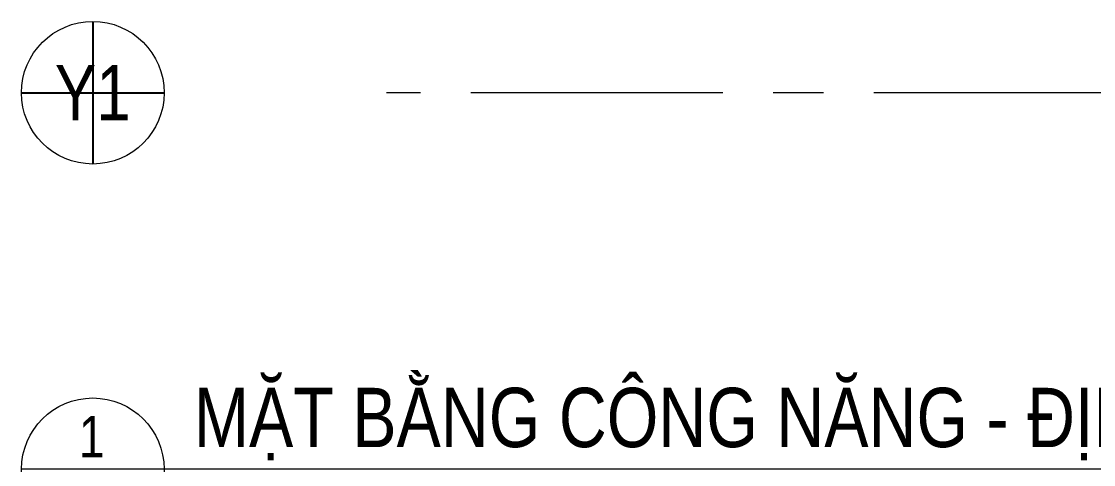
# Model space of a CAD drawing. Header units: millimetres. Extents: x -547695 to 905972, y -1055718 to 167349.
# Drawn here: x -533818 to -527056, y -850138 to -847340 of the extents above; entities that cross this region are included whole.
import ezdxf
from ezdxf.enums import TextEntityAlignment as Align
from ezdxf.xclip import XClip

# ---------------------------------------------------------------- set-up
doc = ezdxf.new("R2010")
doc.units = ezdxf.units.MM
doc.header["$XCLIPFRAME"] = 0
doc.linetypes.add('CENTER', pattern=[50.800000000000004, 31.75, -6.35, 6.35, -6.35])
doc.layers.get('DEFPOINTS').update_dxf_attribs({"color": 1, "lineweight": 25})
doc.layers.add('A-GRID', color=250, linetype='CENTER', lineweight=15)
doc.layers.add('A-SYMBOLS', color=10, linetype='Continuous', lineweight=13)
doc.styles.add('VTK_Arial', font='arial.ttf', dxfattribs={"width": 0.8})
doc.styles.add('VTK_Arial_3.5 mm', font='arial.ttf', dxfattribs={"width": 0.8, "height": 3.5})

# ---------------------------------------------------------------- blocks, each defined once
blk = doc.blocks.new('ERYUJH76Y')
at = {"layer": 'A-GRID', "ltscale": 50}
blk.add_lwpolyline([(4693.760833570384, 6928.303770333878), (-30446.51302765415, 6928.303770333878)], dxfattribs=at)
blk = doc.blocks.new('RHRTHRHRT')
at = {"layer": 'A-GRID'}
ref = blk.add_blockref('ERYUJH76Y', (-1300, -21728.30377033376), dxfattribs=at)
XClip(ref).set_block_clipping_path([(-32069.379858537228, 5005.130660463474), (6367.103157383157, 26504.536130141118)])
blk = doc.blocks.new('*U125')
for p, q in [((0, 0), (-14.5, 0)), ((105.0648436288768, 0), (0, 0))]:
    blk.add_line(p, q)
blk.add_circle((-8.5, 0), 6)
at = {"color": 7, "style": 'VTK_Arial', "width": 0.8}
blk.add_attdef('SECTION', (0, 1.855432433199894), '', height=5, dxfattribs=at)
blk.add_attdef('MARK', text='', height=3.5, dxfattribs=at).set_placement((-8.587623213454208, 0.986891504158848), align=Align.CENTER)
at = {"color": 7, "linetype": 'Continuous', "style": 'VTK_Arial', "width": 0.8}
blk.add_attdef('REF', text='', height=2.5, dxfattribs=at).set_placement((-8.491969826316563, -3.754335076540883), align=Align.CENTER)
at = {"color": 7, "linetype": 'Continuous', "style": 'VTK_Arial', "width": 0.8, "flags": 8}
blk.add_attdef('SCALE-I', (0, -4.252405790539342), '', height=2.5, dxfattribs=at)
blk = doc.blocks.new('*U313')
blk.add_wipeout([(4.5, -1.7763568394002505e-15), (4.46451615591515, -0.5639995510393714), (4.358624225078841, -1.1191044922418465), (4.183994186497131, -1.6565604870810517), (3.943380060197386, -2.1678915334577207), (3.6405764746872635, -2.645033635316131), (3.280358823396353, -3.080461976679099), (2.868407953869105, -3.46730959249105), (2.4112205774054853, -3.7994756647590684), (1.9160068120428266, -4.071721736097089), (1.3905764746872622, -4.279754323328191), (0.8432159156357593, -4.4202926282791), (0.2825573378819078, -4.491120277927223), (-0.2825573378819094, -4.491120277927223), (-0.8432159156357608, -4.4202926282791), (-1.3905764746872642, -4.279754323328191), (-1.9160068120428249, -4.07172173609709), (-2.411220577405484, -3.799475664759071), (-2.868407953869103, -3.467309592491053), (-3.280358823396352, -3.080461976679099), (-3.6405764746872635, -2.6450336353161292), (-3.943380060197386, -2.167891533457718), (-4.183994186497131, -1.6565604870810517), (-4.358624225078839, -1.1191044922418474), (-4.464516155915151, -0.5639995510393696), (-4.5, 0), (-4.464516155915151, 0.5639995510393678), (-4.358624225078839, 1.1191044922418456), (-4.183994186497131, 1.6565604870810482), (-3.943380060197386, 2.167891533457718), (-3.6405764746872635, 2.6450336353161283), (-3.2803588233963517, 3.0804619766791), (-2.868407953869104, 3.46730959249105), (-2.4112205774054853, 3.7994756647590666), (-1.9160068120428277, 4.071721736097086), (-1.3905764746872633, 4.279754323328191), (-0.8432159156357607, 4.420292628279098), (-0.2825573378819103, 4.491120277927221), (0.28255733788190984, 4.491120277927221), (0.8432159156357604, 4.420292628279098), (1.3905764746872633, 4.27975432332819), (1.9160068120428266, 4.071721736097087), (2.4112205774054845, 3.7994756647590666), (2.868407953869104, 3.46730959249105), (3.280358823396352, 3.0804619766790964), (3.6405764746872635, 2.6450336353161283), (3.943380060197386, 2.167891533457718), (4.183994186497131, 1.65656048708105), (4.358624225078839, 1.1191044922418456), (4.464516155915151, 0.5639995510393696)])
blk.add_circle((0, 0), 4.5)
at = {"layer": 'DEFPOINTS', "color": 250}
for p, q in [((2.755455298081545e-16, 4.5), (-8.266365894244633e-16, -4.5)), ((-4.5, 5.51091059616309e-16), (4.5, -1.102182119232618e-15))]:
    blk.add_line(p, q, dxfattribs=at)
at = {"color": 7, "style": 'VTK_Arial_3.5 mm', "width": 0.8}
blk.add_attdef('X12', text='', height=3.5, dxfattribs=at).set_placement((0, 0), align=Align.MIDDLE_CENTER)
blk = doc.blocks.new('Ư4RGH56YH')
at = {"layer": 'A-SYMBOLS', "xscale": 100, "yscale": 100, "zscale": 100}
blk.add_blockref('*U313', (-35225.73597812175, -14500), dxfattribs=at).add_auto_attribs({'X12': 'Y1'})

msp = doc.modelspace()

# ---------------------------------------------------------------- block references
at = {"layer": 'A-SYMBOLS'}
msp.add_blockref('RHRTHRHRT', (-499769.1240093771, -832990.2293462736), dxfattribs=at)

# ---------------------------------------------------------------- next in the draw order: block references
ref = msp.add_blockref('*U125', (-532730.9335504412, -850166.5531491374), dxfattribs=dict(at, xscale=74.91082045184334, yscale=74.91082045184334, zscale=74.91082045184334))
ref.add_attrib('SECTION', 'MẶT BẰNG CÔNG NĂNG - ĐỊNH VỊ CỬA ', (-532730.9335504412, -850027.5611832736), dxfattribs={"layer": '0', "color": 7, "height": 374.5541022592167, "style": 'VTK_Arial', "width": 0.8})
ref.add_attrib('REF', '-', dxfattribs={"layer": '0', "color": 7, "linetype": 'Continuous', "height": 187.2770511296084, "style": 'VTK_Arial', "width": 0.8}).set_placement((-533367.073977383, -850447.7934699722), align=Align.CENTER)
ref.add_attrib('MARK', '1', dxfattribs={"layer": '0', "color": 7, "height": 262.1878715814517, "style": 'VTK_Arial', "width": 0.8}).set_placement((-533374.2394510924, -850092.624296864), align=Align.CENTER)

# ---------------------------------------------------------------- next in the draw order: block references
msp.add_blockref('Ư4RGH56YH', (-498141.9395461601, -833290.2293462735), dxfattribs=at)

doc.saveas('drawing.dxf')
